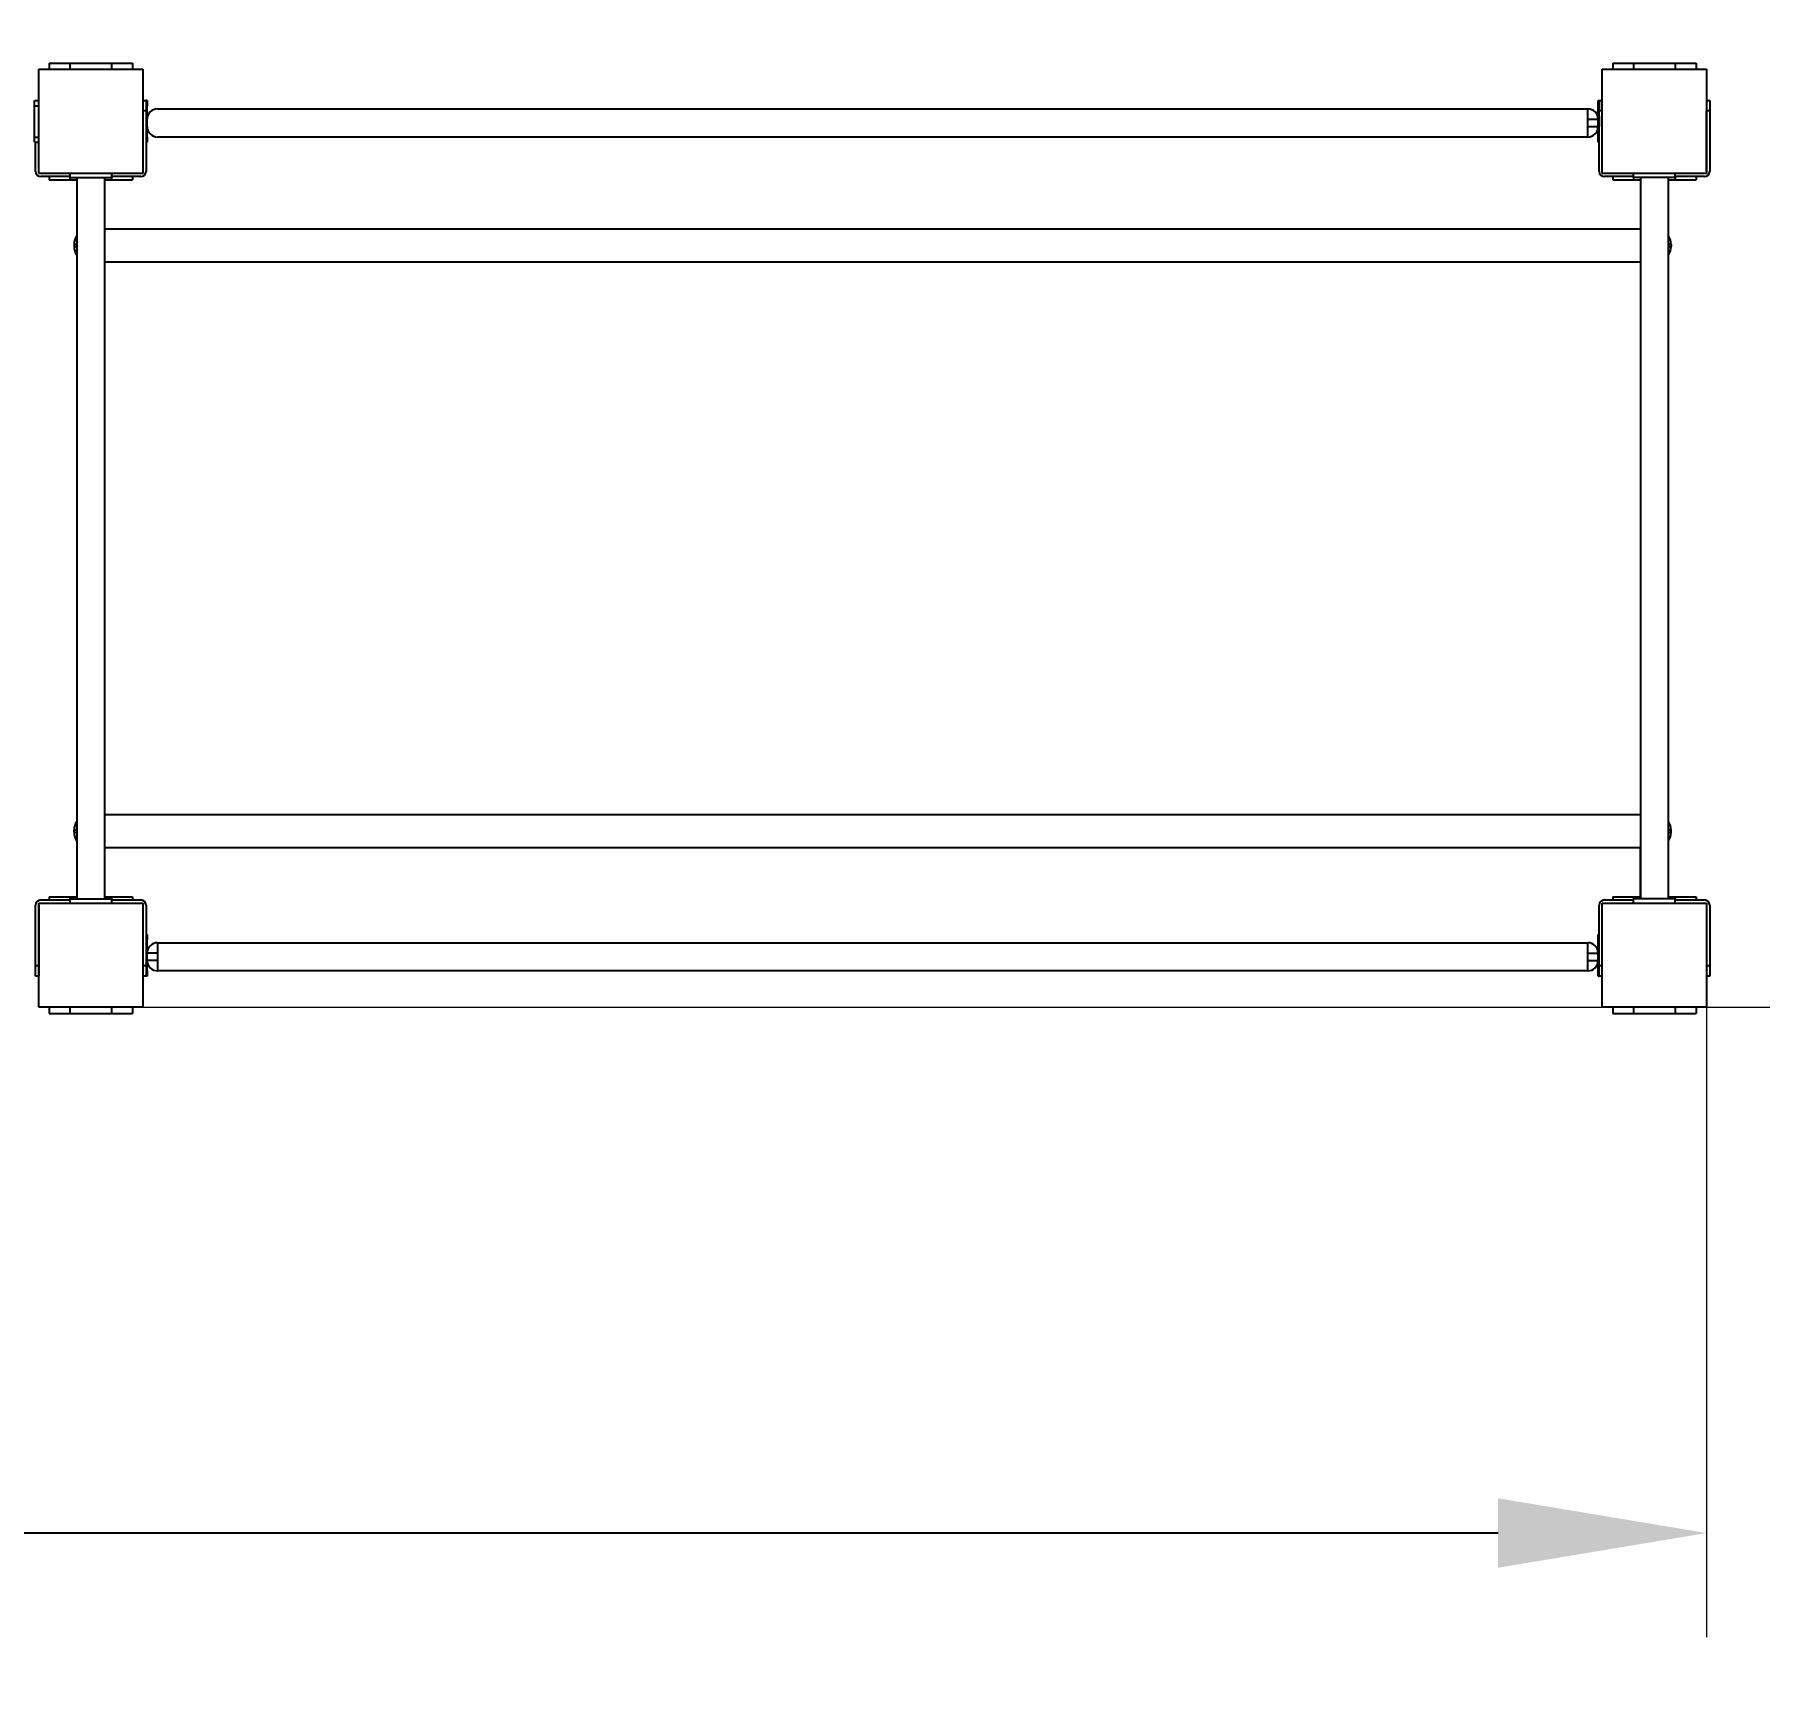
# Model space of a CAD drawing. Header units: millimetres. Extents: x -6755 to 6051, y -4026 to 4737.
# Drawn here: x 2341 to 3996, y -2604 to -1030 of the extents above; entities that cross this region are included whole.
import ezdxf

# ---------------------------------------------------------------- set-up
doc = ezdxf.new("R2010")
doc.units = ezdxf.units.MM
for name, color, linetype in [('DiKom', 7, 'Continuous'), ('DIKOM_РАЗМЕР_ЗОНА', 7, 'Continuous'), ('DIKOM_РАЗМЕР_ОБЪЕКТА', 7, 'Continuous')]:
    doc.layers.add(name, color=color, linetype=linetype)
doc.styles.add('style1', font='arial.ttf', dxfattribs={"width": 0.8})
doc.dimstyles.new('1-50', dxfattribs={"dimtxt": 300, "dimasz": 200, "dimexe": 100, "dimexo": 0, "dimgap": 100, "dimtad": 1, "dimdec": 0, "dimtxsty": 'style1', "dimcen": 0, "dimclrd": 7, "dimclre": 7, "dimadec": 1, "dimazin": 2, "dimtfac": 1, "dimtdec": 0, "dimtmove": 0, "dimatfit": 3, "dimfxl": 0, "dimlwd": 25, "dimlwe": 18, "dimarcsym": 0})

# ---------------------------------------------------------------- blocks, each defined once
blk = doc.blocks.new('*D9')
at = {"layer": 'Defpoints', "color": 0, "transparency": 16777216}
for p in [(-5255, -1457), (3945, -1883.6), (-5255, -2467.3)]:
    blk.add_point(p, dxfattribs=at)
at = {"layer": 'DIKOM_РАЗМЕР_ОБЪЕКТА', "color": 7, "lineweight": 18, "transparency": 16777216}
for p, q in [((-5255, -1457), (-5255, -2567.3)), ((3945, -1883.6), (3945, -2567.3))]:
    blk.add_line(p, q, dxfattribs=at)
at = {"layer": 'DIKOM_РАЗМЕР_ОБЪЕКТА', "color": 7, "lineweight": 25, "transparency": 16777216}
blk.add_line((3745, -2467.3), (-5055, -2467.3), dxfattribs=at)
at = {"layer": 'DIKOM_РАЗМЕР_ОБЪЕКТА', "color": 7, "transparency": 16777216}
for points in [[(-5055, -2434), (-5055, -2500.6), (-5255, -2467.3)], [(3745, -2434), (3745, -2500.6), (3945, -2467.3)]]:
    blk.add_solid(points, dxfattribs=at)
at = {"layer": 'DIKOM_РАЗМЕР_ОБЪЕКТА', "color": 0, "transparency": 16777216, "insert": (-1405.6, -2214.1), "char_height": 300, "attachment_point": 5, "style": 'style1'}
blk.add_mtext('9200', dxfattribs=at)
blk = doc.blocks.new('*D10')
at = {"layer": 'Defpoints', "color": 0, "transparency": 16777216}
for p in [(161.4, 3237.1), (4805.7, 3237.1), (2345, -1962.9)]:
    blk.add_point(p, dxfattribs=at)
at = {"layer": 'DIKOM_РАЗМЕР_ОБЪЕКТА', "color": 7, "lineweight": 18, "transparency": 16777216}
for p, q in [((161.4, 3237.1), (4905.7, 3237.1)), ((2345, -1962.9), (4905.7, -1962.9))]:
    blk.add_line(p, q, dxfattribs=at)
at = {"layer": 'DIKOM_РАЗМЕР_ОБЪЕКТА', "color": 7, "lineweight": 25, "transparency": 16777216}
blk.add_line((4805.7, -1762.9), (4805.7, 3037.1), dxfattribs=at)
at = {"layer": 'DIKOM_РАЗМЕР_ОБЪЕКТА', "color": 7, "transparency": 16777216}
for points in [[(4772.4, 3037.1), (4839.1, 3037.1), (4805.7, 3237.1)], [(4772.4, -1762.9), (4839.1, -1762.9), (4805.7, -1962.9)]]:
    blk.add_solid(points, dxfattribs=at)
at = {"layer": 'DIKOM_РАЗМЕР_ОБЪЕКТА', "color": 0, "transparency": 16777216, "insert": (4552.6, 1252.1), "char_height": 300, "attachment_point": 5, "rotation": 90, "style": 'style1'}
blk.add_mtext('5200', dxfattribs=at)
blk = doc.blocks.new('*D11')
at = {"layer": 'Defpoints', "color": 0, "transparency": 16777216}
for p in [(-6755, -1512.9), (5445, -1512.9), (5445, -3926.5)]:
    blk.add_point(p, dxfattribs=at)
at = {"layer": 'DIKOM_РАЗМЕР_ЗОНА', "color": 7, "lineweight": 18, "transparency": 16777216}
for p, q in [((-6755, -1512.9), (-6755, -4026.5)), ((5445, -1512.9), (5445, -4026.5))]:
    blk.add_line(p, q, dxfattribs=at)
at = {"layer": 'DIKOM_РАЗМЕР_ЗОНА', "color": 7, "lineweight": 25, "transparency": 16777216}
blk.add_line((-6555, -3926.5), (5245, -3926.5), dxfattribs=at)
at = {"layer": 'DIKOM_РАЗМЕР_ЗОНА', "color": 7, "transparency": 16777216}
for points in [[(-6555, -3893.2), (-6555, -3959.8), (-6755, -3926.5)], [(5245, -3893.2), (5245, -3959.8), (5445, -3926.5)]]:
    blk.add_solid(points, dxfattribs=at)
at = {"layer": 'DIKOM_РАЗМЕР_ЗОНА', "color": 0, "transparency": 16777216, "insert": (-417.9, -3673.3), "char_height": 300, "attachment_point": 5, "style": 'style1'}
blk.add_mtext('12200', dxfattribs=at)
blk = doc.blocks.new('*D12')
at = {"layer": 'Defpoints', "color": 0, "transparency": 16777216}
for p in [(1320.9, 4737.1), (5951.4, 4737.1), (1809.4, -3462.9)]:
    blk.add_point(p, dxfattribs=at)
at = {"layer": 'DIKOM_РАЗМЕР_ЗОНА', "color": 7, "lineweight": 18, "transparency": 16777216}
for p, q in [((1320.9, 4737.1), (6051.4, 4737.1)), ((1809.4, -3462.9), (6051.4, -3462.9))]:
    blk.add_line(p, q, dxfattribs=at)
at = {"layer": 'DIKOM_РАЗМЕР_ЗОНА', "color": 7, "lineweight": 25, "transparency": 16777216}
blk.add_line((5951.4, -3262.9), (5951.4, 4537.1), dxfattribs=at)
at = {"layer": 'DIKOM_РАЗМЕР_ЗОНА', "color": 7, "transparency": 16777216}
for points in [[(5918, 4537.1), (5984.7, 4537.1), (5951.4, 4737.1)], [(5918, -3262.9), (5984.7, -3262.9), (5951.4, -3462.9)]]:
    blk.add_solid(points, dxfattribs=at)
at = {"layer": 'DIKOM_РАЗМЕР_ЗОНА', "color": 0, "transparency": 16777216, "insert": (5698.2, 975.1), "char_height": 300, "attachment_point": 5, "rotation": 90, "style": 'style1'}
blk.add_mtext('8200', dxfattribs=at)

msp = doc.modelspace()

# ---------------------------------------------------------------- linework, layer by layer
for p, q in [((2355, -1056.9), (2355, -1062.9)), ((2355, -1056.9), (2375, -1056.9)), ((2355, -1056.9), (2355, -1062.9)), ((2355, -1056.9), (2355, -1056.9)), ((2375, -1056.9), (2375, -1062.9)), ((2375, -1056.9), (2415, -1056.9)), ((2415, -1056.9), (2415, -1062.9)), ((2415, -1056.9), (2435, -1056.9)), ((2435, -1056.9), (2435, -1062.9)), ((3855, -1056.9), (3855, -1062.9)), ((3855, -1056.9), (3875, -1056.9)), ((3875, -1056.9), (3875, -1062.9)), ((3875, -1056.9), (3915, -1056.9)), ((3915, -1056.9), (3915, -1062.9)), ((3915, -1056.9), (3935, -1056.9)), ((3935, -1056.9), (3935, -1062.9)), ((2345, -1162.9), (2345, -1062.9)), ((2345, -1062.9), (2355, -1062.9)), ((2345, -1092.9), (2345, -1062.9)), ((2345, -1062.9), (2345, -1062.9)), ((2355, -1062.9), (2445, -1062.9)), ((2445, -1062.9), (2445, -1162.9)), ((3845, -1062.9), (3945, -1062.9)), ((3845, -1162.9), (3845, -1062.9)), ((3945, -1062.9), (3945, -1162.9)), ((2341, -1092.9), (2341, -1092.9)), ((2341, -1092.9), (2345, -1092.9)), ((2341, -1127.9), (2341, -1097.9)), ((2341, -1097.9), (2345, -1097.9)), ((2342, -1092.9), (2342, -1092.9)), ((2342, -1092.9), (2342, -1092.9)), ((2445, -1092.9), (2448, -1092.9)), ((2448, -1102.9), (2445, -1102.9)), ((2449, -1092.9), (2448, -1092.9)), ((2449, -1097.9), (2448, -1097.9)), ((2448, -1102.9), (2448, -1160.9)), ((2449, -1127.9), (2449, -1097.9)), ((2459, -1100.9), (3831, -1100.9)), ((2459, -1100.9), (2459, -1100.9)), ((2459, -1100.9), (2707, -1100.9)), ((2459, -1100.9), (2459, -1100.9)), ((2713.8, -1100.9), (2714, -1100.9)), ((3576, -1100.9), (3576.2, -1100.9)), ((3583, -1100.9), (3831, -1100.9)), ((3841, -1092.9), (3841, -1092.9)), ((3841, -1092.9), (3842, -1092.9)), ((3841, -1127.9), (3841, -1097.9)), ((3841, -1110.9), (3841, -1097.9)), ((3841, -1097.9), (3842, -1097.9)), ((3842, -1092.9), (3842, -1092.9)), ((3842, -1092.9), (3842, -1092.9)), ((3842, -1092.9), (3842, -1092.9)), ((3842, -1092.9), (3845, -1092.9)), ((3842, -1160.9), (3842, -1102.9)), ((3842, -1160.9), (3842, -1102.9)), ((3842, -1160.9), (3842, -1102.9)), ((3842, -1160.9), (3842, -1102.9)), ((3842, -1102.9), (3842, -1102.9)), ((3845, -1102.9), (3842, -1102.9)), ((3945, -1092.9), (3945, -1092.9)), ((3945, -1092.9), (3945, -1092.9)), ((3945, -1092.9), (3948, -1092.9)), ((3945, -1160.9), (3945, -1102.9)), ((3948, -1102.9), (3945, -1102.9)), ((3945, -1160.9), (3945, -1102.9)), ((3945, -1102.9), (3945, -1102.9)), ((3948, -1102.9), (3948, -1160.9)), ((3831, -1117.9), (3831, -1110.9)), ((3831, -1110.9), (3841, -1110.9)), ((3831, -1117.9), (3841, -1117.9)), ((3841, -1127.9), (3841, -1117.9)), ((2341, -1127.9), (2345, -1127.9)), ((2341, -1132.9), (2345, -1132.9)), ((2341, -1132.9), (2341, -1132.9)), ((2342, -1160.9), (2342, -1132.9)), ((2342, -1160.9), (2342, -1132.9)), ((2342, -1160.9), (2342, -1132.9)), ((2342, -1160.9), (2342, -1132.9)), ((2449, -1127.9), (2448, -1127.9)), ((2449, -1132.9), (2448, -1132.9)), ((3831, -1127.9), (2459, -1127.9)), ((2707, -1127.9), (2459, -1127.9)), ((2459, -1127.9), (2459, -1127.9)), ((3831, -1127.9), (3583, -1127.9)), ((3841, -1127.9), (3842, -1127.9)), ((3841, -1132.9), (3842, -1132.9)), ((3841, -1132.9), (3841, -1132.9)), ((2342, -1160.9), (2342, -1160.9)), ((2342, -1160.9), (2342, -1160.9)), ((2355, -1162.9), (2345, -1162.9)), ((2345, -1162.9), (2345, -1162.9)), ((2375, -1165.9), (2347, -1165.9)), ((2347, -1165.9), (2347, -1165.9)), ((2445, -1162.9), (2355, -1162.9)), ((2355, -1165.9), (2355, -1168.9)), ((2355, -1165.9), (2355, -1168.9)), ((2355, -1168.9), (2375, -1168.9)), ((2355, -1168.9), (2355, -1168.9)), ((2375, -1162.9), (2375, -1166.9)), ((2375, -1162.9), (2375, -1166.9)), ((2375, -1165.9), (2375, -1168.9)), ((2375, -1166.9), (2415, -1166.9)), ((2375, -1166.9), (2375, -1166.9)), ((2375, -1168.9), (2381.5, -1168.9)), ((2381.5, -1166.9), (2381.5, -1858.9)), ((2408.5, -1858.9), (2408.5, -1166.9)), ((2408.6, -1215.9), (2408.6, -1166.9)), ((2408.6, -1168.9), (2415, -1168.9)), ((2415, -1162.9), (2415, -1166.9)), ((2443, -1165.9), (2415, -1165.9)), ((2415, -1166.9), (2415, -1168.9)), ((2415, -1168.9), (2435, -1168.9)), ((2435, -1165.9), (2435, -1168.9)), ((3842, -1160.9), (3842, -1160.9)), ((3842, -1160.9), (3842, -1160.9)), ((3945, -1162.9), (3845, -1162.9)), ((3847, -1165.9), (3847, -1165.9)), ((3875, -1165.9), (3847, -1165.9)), ((3855, -1165.9), (3855, -1168.9)), ((3855, -1168.9), (3875, -1168.9)), ((3875, -1166.9), (3875, -1162.9)), ((3915, -1166.9), (3875, -1166.9)), ((3875, -1166.9), (3875, -1168.9)), ((3875, -1168.9), (3881.5, -1168.9)), ((3881.5, -1166.9), (3881.5, -1215.9)), ((3881.5, -1166.9), (3881.5, -1858.9)), ((3908.5, -1215.9), (3908.5, -1166.9)), ((3908.5, -1858.9), (3908.5, -1166.9)), ((3908.5, -1168.9), (3915, -1168.9)), ((3915, -1166.9), (3915, -1162.9)), ((3943, -1165.9), (3915, -1165.9)), ((3915, -1166.9), (3915, -1168.9)), ((3915, -1168.9), (3935, -1168.9)), ((3935, -1165.9), (3935, -1168.9)), ((3945, -1160.9), (3945, -1160.9)), ((2408.5, -1215.9), (2511, -1215.9)), ((2511, -1215.9), (3779.1, -1215.9)), ((3779.1, -1215.9), (3881.5, -1215.9)), ((2379, -1230.9), (2379, -1232.9)), ((2379, -1230.9), (2379, -1230.9)), ((2379, -1230.9), (2379, -1232.9)), ((2381.5, -1230.9), (2379, -1230.9)), ((2379, -1232.9), (2379, -1232.9)), ((2379, -1232.9), (2381.5, -1232.9)), ((3911, -1230.9), (3908.5, -1230.9)), ((3908.5, -1232.9), (3911, -1232.9)), ((3911, -1230.9), (3911, -1232.9)), ((2511, -1247.9), (2408.5, -1247.9)), ((3779.1, -1247.9), (2511, -1247.9)), ((3881.5, -1247.9), (3779.1, -1247.9)), ((2408.5, -1777.9), (2510.9, -1777.9)), ((2510.9, -1777.9), (3779, -1777.9)), ((3779, -1777.9), (3881.5, -1777.9)), ((2379, -1794.9), (2379, -1792.9)), ((2379, -1794.9), (2379, -1792.9)), ((2379, -1792.9), (2379, -1792.9)), ((2381.5, -1792.9), (2379, -1792.9)), ((2379, -1794.9), (2379, -1794.9)), ((2379, -1794.9), (2381.5, -1794.9)), ((3911, -1792.9), (3908.5, -1792.9)), ((3908.5, -1794.9), (3911, -1794.9)), ((3911, -1794.9), (3911, -1792.9)), ((2381.5, -1809.9), (2381.5, -1858.9)), ((2510.9, -1809.9), (2408.5, -1809.9)), ((3779, -1809.9), (2510.9, -1809.9)), ((3881.5, -1809.9), (3779, -1809.9)), ((3881.4, -1809.9), (3881.4, -1858.9)), ((2342, -1922.9), (2342, -1864.9)), ((2345, -1862.9), (2345, -1862.9)), ((2345, -1962.9), (2345, -1862.9)), ((2345, -1862.9), (2355, -1862.9)), ((2345, -1864.9), (2345, -1922.9)), ((2347, -1859.9), (2375, -1859.9)), ((2355, -1856.9), (2375, -1856.9)), ((2355, -1856.9), (2355, -1859.9)), ((2355, -1856.9), (2355, -1856.9)), ((2355, -1856.9), (2355, -1859.9)), ((2355, -1862.9), (2445, -1862.9)), ((2375, -1856.9), (2381.5, -1856.9)), ((2375, -1856.9), (2375, -1859.9)), ((2375, -1858.9), (2375, -1862.9)), ((2375, -1858.9), (2415, -1858.9)), ((2375, -1858.9), (2375, -1862.9)), ((2375, -1858.9), (2375, -1858.9)), ((2408.5, -1856.9), (2415, -1856.9)), ((2415, -1856.9), (2435, -1856.9)), ((2415, -1856.9), (2415, -1858.9)), ((2415, -1858.9), (2415, -1862.9)), ((2415, -1859.9), (2443, -1859.9)), ((2435, -1856.9), (2435, -1859.9)), ((2445, -1862.9), (2445, -1962.9)), ((2448, -1864.9), (2448, -1922.9)), ((3842, -1922.9), (3842, -1864.9)), ((3845, -1862.9), (3945, -1862.9)), ((3845, -1962.9), (3845, -1862.9)), ((3847, -1859.9), (3875, -1859.9)), ((3855, -1856.9), (3855, -1859.9)), ((3855, -1856.9), (3875, -1856.9)), ((3875, -1856.9), (3881.4, -1856.9)), ((3875, -1856.9), (3875, -1858.9)), ((3875, -1862.9), (3875, -1858.9)), ((3915, -1858.9), (3875, -1858.9)), ((3908.5, -1856.9), (3915, -1856.9)), ((3915, -1856.9), (3935, -1856.9)), ((3915, -1856.9), (3915, -1858.9)), ((3915, -1862.9), (3915, -1858.9)), ((3915, -1859.9), (3943, -1859.9)), ((3935, -1856.9), (3935, -1859.9)), ((3945, -1862.9), (3945, -1962.9)), ((3948, -1864.9), (3948, -1922.9)), ((2449, -1892.9), (2448, -1892.9)), ((2449, -1897.9), (2448, -1897.9)), ((2449, -1927.9), (2449, -1897.9)), ((2459, -1900.9), (3831, -1900.9)), ((2459, -1900.9), (2459, -1900.9)), ((2459, -1900.9), (2707, -1900.9)), ((2459, -1900.9), (2459, -1900.9)), ((2713.8, -1900.9), (2714, -1900.9)), ((3576, -1900.9), (3576.2, -1900.9)), ((3583, -1900.9), (3831, -1900.9)), ((3841, -1892.9), (3841, -1892.9)), ((3841, -1892.9), (3842, -1892.9)), ((3841, -1927.9), (3841, -1897.9)), ((3841, -1910.9), (3841, -1897.9)), ((3841, -1897.9), (3842, -1897.9)), ((2459, -1910.9), (2449, -1910.9)), ((2459, -1917.9), (2449, -1917.9)), ((2459, -1910.9), (2459, -1917.9)), ((3831, -1917.9), (3831, -1910.9)), ((3831, -1910.9), (3841, -1910.9)), ((3831, -1917.9), (3841, -1917.9)), ((3841, -1927.9), (3841, -1917.9)), ((2342, -1922.9), (2345, -1922.9)), ((2342, -1932.9), (2342, -1922.9)), ((2345, -1932.9), (2342, -1932.9)), ((2345, -1922.9), (2345, -1932.9)), ((2345, -1962.9), (2345, -1932.9)), ((2445, -1922.9), (2448, -1922.9)), ((2448, -1932.9), (2445, -1932.9)), ((2448, -1922.9), (2448, -1932.9)), ((2449, -1927.9), (2448, -1927.9)), ((2449, -1932.9), (2448, -1932.9)), ((3831, -1927.9), (2459, -1927.9)), ((2707, -1927.9), (2459, -1927.9)), ((2459, -1927.9), (2459, -1927.9)), ((3831, -1927.9), (3583, -1927.9)), ((3841, -1927.9), (3842, -1927.9)), ((3841, -1932.9), (3842, -1932.9)), ((3841, -1932.9), (3841, -1932.9)), ((3842, -1922.9), (3845, -1922.9)), ((3842, -1932.9), (3842, -1922.9)), ((3845, -1932.9), (3842, -1932.9)), ((3945, -1922.9), (3948, -1922.9)), ((3948, -1932.9), (3945, -1932.9)), ((3948, -1922.9), (3948, -1932.9)), ((2345, -1962.9), (2345, -1962.9)), ((2355, -1962.9), (2345, -1962.9)), ((2355, -1962.9), (2355, -1968.9)), ((2355, -1962.9), (2355, -1968.9)), ((2445, -1962.9), (2355, -1962.9)), ((2355, -1968.9), (2375, -1968.9)), ((2355, -1968.9), (2355, -1968.9)), ((2375, -1962.9), (2375, -1968.9)), ((2375, -1968.9), (2415, -1968.9)), ((2415, -1962.9), (2415, -1968.9)), ((2415, -1968.9), (2435, -1968.9)), ((2435, -1962.9), (2435, -1968.9)), ((3945, -1962.9), (3845, -1962.9)), ((3855, -1962.9), (3855, -1968.9)), ((3855, -1968.9), (3875, -1968.9)), ((3875, -1962.9), (3875, -1968.9)), ((3875, -1968.9), (3915, -1968.9)), ((3915, -1962.9), (3915, -1968.9)), ((3915, -1968.9), (3935, -1968.9)), ((3935, -1962.9), (3935, -1968.9))]:
    msp.add_line(p, q)
at = {"flags": 128}
for points in [[(2341, -1097.9), (2341, -1096.9), (2341, -1096), (2341, -1095.1), (2341, -1094.4), (2341, -1093.7), (2341, -1093.3), (2341, -1093), (2341, -1092.9)], [(2448, -1092.9), (2448, -1093.1), (2448, -1093.7), (2448, -1094.6), (2448, -1095.8), (2448, -1097.3), (2448, -1099.1), (2448, -1100.9), (2448, -1102.9)], [(2449, -1092.9), (2449, -1093), (2449, -1093.3), (2449, -1093.7), (2449, -1094.4), (2449, -1095.1), (2449, -1096), (2449, -1096.9), (2449, -1097.9)], [(3831, -1110.9), (3831, -1108.9), (3831, -1107.1), (3831, -1105.3), (3831, -1103.8), (3831, -1102.6), (3831, -1101.7), (3831, -1101.1), (3831, -1100.9)], [(3841, -1097.9), (3841, -1096.9), (3841, -1096), (3841, -1095.1), (3841, -1094.4), (3841, -1093.7), (3841, -1093.3), (3841, -1093), (3841, -1092.9)], [(3841, -1092.9), (3841, -1093), (3841, -1093.3), (3841, -1093.7), (3841, -1094.4), (3841, -1095.1), (3841, -1096), (3841, -1096.9), (3841, -1097.9)], [(3841, -1112.9), (3841, -1114.2), (3841, -1115.3), (3841, -1116.3), (3841, -1117), (3841, -1117.4), (3841, -1117.4), (3841, -1117), (3841, -1116.3), (3841, -1115.3), (3841, -1114.2), (3841, -1112.9), (3841, -1111.6), (3841, -1110.5), (3841, -1109.5), (3841, -1108.8), (3841, -1108.4), (3841, -1108.4), (3841, -1108.8), (3841, -1109.5), (3841, -1110.5), (3841, -1111.6), (3841, -1112.9)], [(3841, -1110.9), (3841, -1110.5), (3841, -1109.5), (3841, -1108.8), (3841, -1108.4), (3841, -1108.4), (3841, -1108.8), (3841, -1109.5), (3841, -1110.5), (3841, -1110.9)], [(3841, -1110.9), (3841, -1110.5), (3841, -1109.5), (3841, -1108.8), (3841, -1108.4), (3841, -1108.4), (3841, -1108.8), (3841, -1109.5), (3841, -1110.5), (3841, -1110.9)], [(3842, -1092.9), (3842, -1093.1), (3842, -1093.7), (3842, -1094.6), (3842, -1095.8), (3842, -1097.3), (3842, -1099.1), (3842, -1100.9), (3842, -1102.9)], [(3842, -1102.9), (3842, -1100.9), (3842, -1099.1), (3842, -1097.3), (3842, -1095.8), (3842, -1094.6), (3842, -1093.7), (3842, -1093.1), (3842, -1092.9)], [(3842, -1117.9), (3842, -1117.7), (3842, -1117.2), (3842, -1116.3), (3842, -1115.2), (3842, -1113.9), (3842, -1112.6), (3842, -1111.2), (3842, -1110), (3842, -1109), (3842, -1108.3), (3842, -1107.9), (3842, -1107.9), (3842, -1108.3), (3842, -1109), (3842, -1110), (3842, -1111.2), (3842, -1112.6), (3842, -1113.9), (3842, -1115.2), (3842, -1116.3), (3842, -1117.2), (3842, -1117.7), (3842, -1117.9)], [(3948, -1092.9), (3948, -1093.1), (3948, -1093.7), (3948, -1094.6), (3948, -1095.8), (3948, -1097.3), (3948, -1099.1), (3948, -1100.9), (3948, -1102.9)], [(3831, -1127.9), (3831, -1127.7), (3831, -1127.1), (3831, -1126.2), (3831, -1125), (3831, -1123.5), (3831, -1121.7), (3831, -1119.8), (3831, -1117.9)], [(2341, -1132.9), (2341, -1132.8), (2341, -1132.5), (2341, -1132.1), (2341, -1131.4), (2341, -1130.7), (2341, -1129.8), (2341, -1128.9), (2341, -1127.9)], [(2449, -1127.9), (2449, -1128.9), (2449, -1129.8), (2449, -1130.7), (2449, -1131.4), (2449, -1132.1), (2449, -1132.5), (2449, -1132.8), (2449, -1132.9)], [(3841, -1132.9), (3841, -1132.8), (3841, -1132.5), (3841, -1132.1), (3841, -1131.4), (3841, -1130.7), (3841, -1129.8), (3841, -1128.9), (3841, -1127.9)], [(3841, -1127.9), (3841, -1128.9), (3841, -1129.8), (3841, -1130.7), (3841, -1131.4), (3841, -1132.1), (3841, -1132.5), (3841, -1132.8), (3841, -1132.9)], [(2449, -1892.9), (2449, -1893), (2449, -1893.3), (2449, -1893.7), (2449, -1894.4), (2449, -1895.1), (2449, -1896), (2449, -1896.9), (2449, -1897.9)], [(2459, -1900.9), (2459, -1901.1), (2459, -1901.7), (2459, -1902.6), (2459, -1903.8), (2459, -1905.3), (2459, -1907.1), (2459, -1908.9), (2459, -1910.9)], [(3831, -1910.9), (3831, -1908.9), (3831, -1907.1), (3831, -1905.3), (3831, -1903.8), (3831, -1902.6), (3831, -1901.7), (3831, -1901.1), (3831, -1900.9)], [(3841, -1897.9), (3841, -1896.9), (3841, -1896), (3841, -1895.1), (3841, -1894.4), (3841, -1893.7), (3841, -1893.3), (3841, -1893), (3841, -1892.9)], [(3841, -1892.9), (3841, -1893), (3841, -1893.3), (3841, -1893.7), (3841, -1894.4), (3841, -1895.1), (3841, -1896), (3841, -1896.9), (3841, -1897.9)], [(2459, -1917.9), (2459, -1919.8), (2459, -1921.7), (2459, -1923.5), (2459, -1925), (2459, -1926.2), (2459, -1927.1), (2459, -1927.7), (2459, -1927.9)], [(3831, -1927.9), (3831, -1927.7), (3831, -1927.1), (3831, -1926.2), (3831, -1925), (3831, -1923.5), (3831, -1921.7), (3831, -1919.8), (3831, -1917.9)], [(3841, -1912.9), (3841, -1914.2), (3841, -1915.3), (3841, -1916.3), (3841, -1917), (3841, -1917.4), (3841, -1917.4), (3841, -1917), (3841, -1916.3), (3841, -1915.3), (3841, -1914.2), (3841, -1912.9), (3841, -1911.6), (3841, -1910.5), (3841, -1909.5), (3841, -1908.8), (3841, -1908.4), (3841, -1908.4), (3841, -1908.8), (3841, -1909.5), (3841, -1910.5), (3841, -1911.6), (3841, -1912.9)], [(3841, -1910.9), (3841, -1910.5), (3841, -1909.5), (3841, -1908.8), (3841, -1908.4), (3841, -1908.4), (3841, -1908.8), (3841, -1909.5), (3841, -1910.5), (3841, -1910.9)], [(3841, -1910.9), (3841, -1910.5), (3841, -1909.5), (3841, -1908.8), (3841, -1908.4), (3841, -1908.4), (3841, -1908.8), (3841, -1909.5), (3841, -1910.5), (3841, -1910.9)], [(2449, -1927.9), (2449, -1928.9), (2449, -1929.8), (2449, -1930.7), (2449, -1931.4), (2449, -1932.1), (2449, -1932.5), (2449, -1932.8), (2449, -1932.9)], [(3841, -1932.9), (3841, -1932.8), (3841, -1932.5), (3841, -1932.1), (3841, -1931.4), (3841, -1930.7), (3841, -1929.8), (3841, -1928.9), (3841, -1927.9)], [(3841, -1927.9), (3841, -1928.9), (3841, -1929.8), (3841, -1930.7), (3841, -1931.4), (3841, -1932.1), (3841, -1932.5), (3841, -1932.8), (3841, -1932.9)]]:
    msp.add_lwpolyline(points, dxfattribs=at)
for centre, radius, start, end in [((2459, -1110.9), 10, 90, 180), ((2459, -1110.9), 10, 90, 180), ((3831, -1110.9), 10, 0, 90), ((2459, -1117.9), 10, 180, 270), ((2459, -1117.9), 10, 180, 270), ((3831, -1117.9), 10, 270, 0), ((2347, -1160.9), 5, 180, 270), ((2347, -1160.9), 5, 180, 270), ((2443, -1160.9), 5, 270, 0), ((3847, -1160.9), 5, 180, 270), ((3847, -1160.9), 5, 180, 270), ((3847, -1160.9), 5, 180, 270), ((3943, -1160.9), 5, 270, 0), ((2394, -1230.9), 15, 146.4422, 180), ((2394, -1230.9), 15, 146.4424, 180), ((3896, -1230.9), 15, 0, 33.5573), ((2394, -1232.9), 15, 180, 213.5578), ((2394, -1232.9), 15, 180, 213.5576), ((3896, -1232.9), 15, 326.4427, 0), ((2394, -1792.9), 15, 146.4424, 180), ((2394, -1792.9), 15, 146.4422, 180), ((3896, -1792.9), 15, 0, 33.5573), ((2394, -1794.9), 15, 180, 213.5576), ((2394, -1794.9), 15, 180, 213.5578), ((3896, -1794.9), 15, 326.4427, 0), ((2347, -1864.9), 5, 90, 180), ((2443, -1864.9), 5, 0, 90), ((3847, -1864.9), 5, 90, 180), ((3943, -1864.9), 5, 0, 90), ((2459, -1910.9), 10, 90, 180), ((2459, -1910.9), 10, 90, 180), ((3831, -1910.9), 10, 0, 90), ((2459, -1917.9), 10, 180, 270), ((2459, -1917.9), 10, 180, 270), ((3831, -1917.9), 10, 270, 0)]:
    msp.add_arc(centre, radius, start, end)
at = {"layer": 'DiKom', "color": 3}
for centre, start, end in [((3945, -1062.9), 0, 90), ((3945, -1962.9), 270, 0)]:
    msp.add_arc(centre, 1500, start, end, dxfattribs=at)

# ---------------------------------------------------------------- dimensions: what is measured, and where the dimension line sits
at = {"layer": 'DIKOM_РАЗМЕР_ЗОНА'}
dim = msp.add_linear_dim(base=(5951.4, 4737.1), p1=(1809.4, -3462.9), p2=(1320.9, 4737.1), angle=90, dimstyle='1-50', dxfattribs=at)
dim.commit()
dim.dimension.update_dxf_attribs({"geometry": '*D12', "text_midpoint": (5951.4, 975.1), "dimtype": 160})
dim = msp.add_linear_dim(base=(5445, -3926.5), p1=(-6755, -1512.9), p2=(5445, -1512.9), dimstyle='1-50', dxfattribs=at)
dim.commit()
dim.dimension.update_dxf_attribs({"geometry": '*D11', "text_midpoint": (-417.9, -3926.5), "dimtype": 160})
at = {"layer": 'DIKOM_РАЗМЕР_ОБЪЕКТА'}
dim = msp.add_linear_dim(base=(4805.7, 3237.1), p1=(2345, -1962.9), p2=(161.4, 3237.1), angle=90, dimstyle='1-50', dxfattribs=at)
dim.commit()
dim.dimension.update_dxf_attribs({"geometry": '*D10', "text_midpoint": (4805.7, 1252.1), "dimtype": 160})
dim = msp.add_linear_dim(base=(-5255, -2467.3), p1=(3945, -1883.6), p2=(-5255, -1457), dimstyle='1-50', dxfattribs=at)
dim.commit()
dim.dimension.update_dxf_attribs({"geometry": '*D9', "text_midpoint": (-1405.6, -2467.3), "dimtype": 160})

doc.saveas('drawing.dxf')
